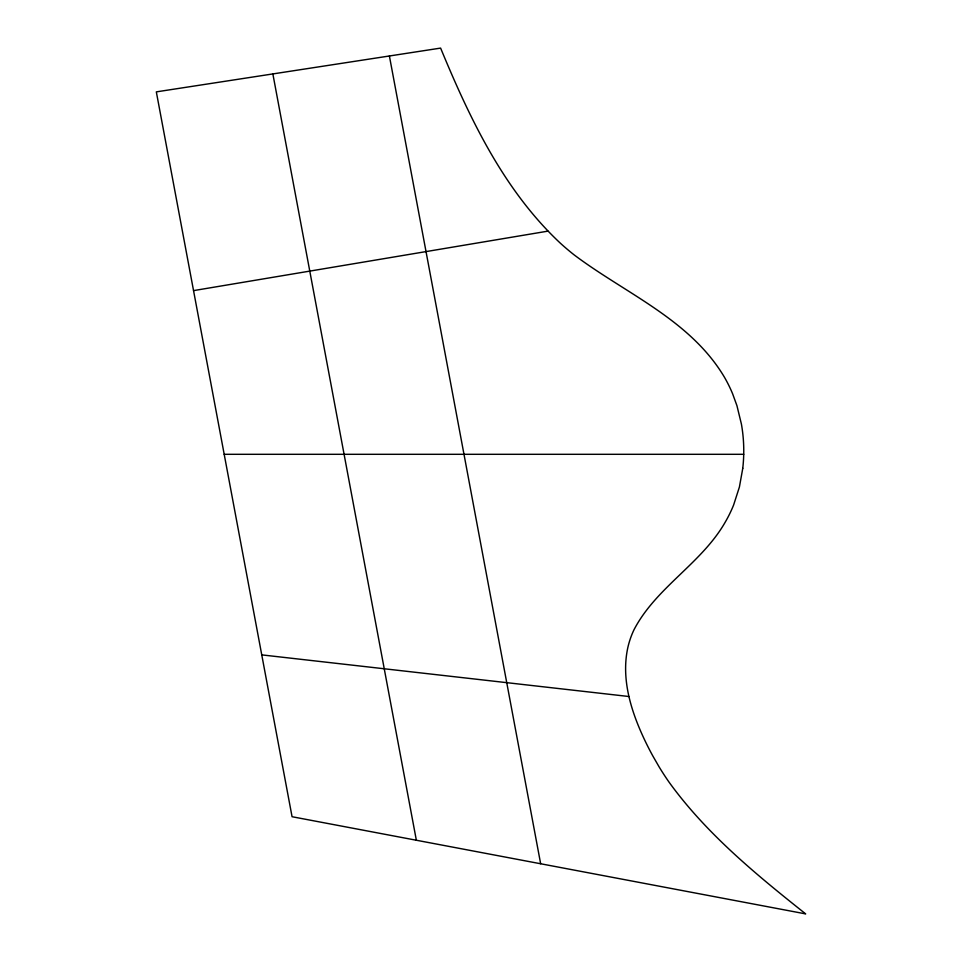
<?xml version="1.0" encoding="UTF-8"?>
<svg xmlns="http://www.w3.org/2000/svg" width="962" height="962" viewBox="0 0 962 962"><rect width="100%" height="100%" fill="white"/><g stroke="black" fill="none" stroke-linecap="round" stroke-linejoin="round"><path stroke-width="1.44" d="M742.772 468.314L739.405 487.037L733.609 505.038A130.255 130.255 0 0 1 725.372 521.897C701.731 563.479 656.072 587.253 633.97 629.809A85.029 85.029 0 0 0 627.861 647.45C620.947 678.835 630.976 710.906 644.275 739.177A307.106 307.106 0 0 0 652.801 755.916L659.03 766.738A277.513 277.513 0 0 0 669.215 782.383C706.517 833.886 756.216 874.614 805.675 913.9L292.063 816.726L156.325 91.871L440.608 48.1C469.793 118.591 503.727 190.115 560.209 243.061A250.601 250.601 0 0 0 574.17 254.906C625.492 293.566 690.055 319.564 724.302 376.996A139.177 139.177 0 0 1 732.623 393.807L736.928 405.651L741.413 424.086A153.607 153.607 0 0 1 742.76 468.314M193.542 290.62L547.967 231.133M224.194 454.304L743.722 454.304M261.748 654.881L628.92 696.512M389.394 55.988L540.656 863.756M272.859 73.93L416.354 840.235"/></g></svg>
